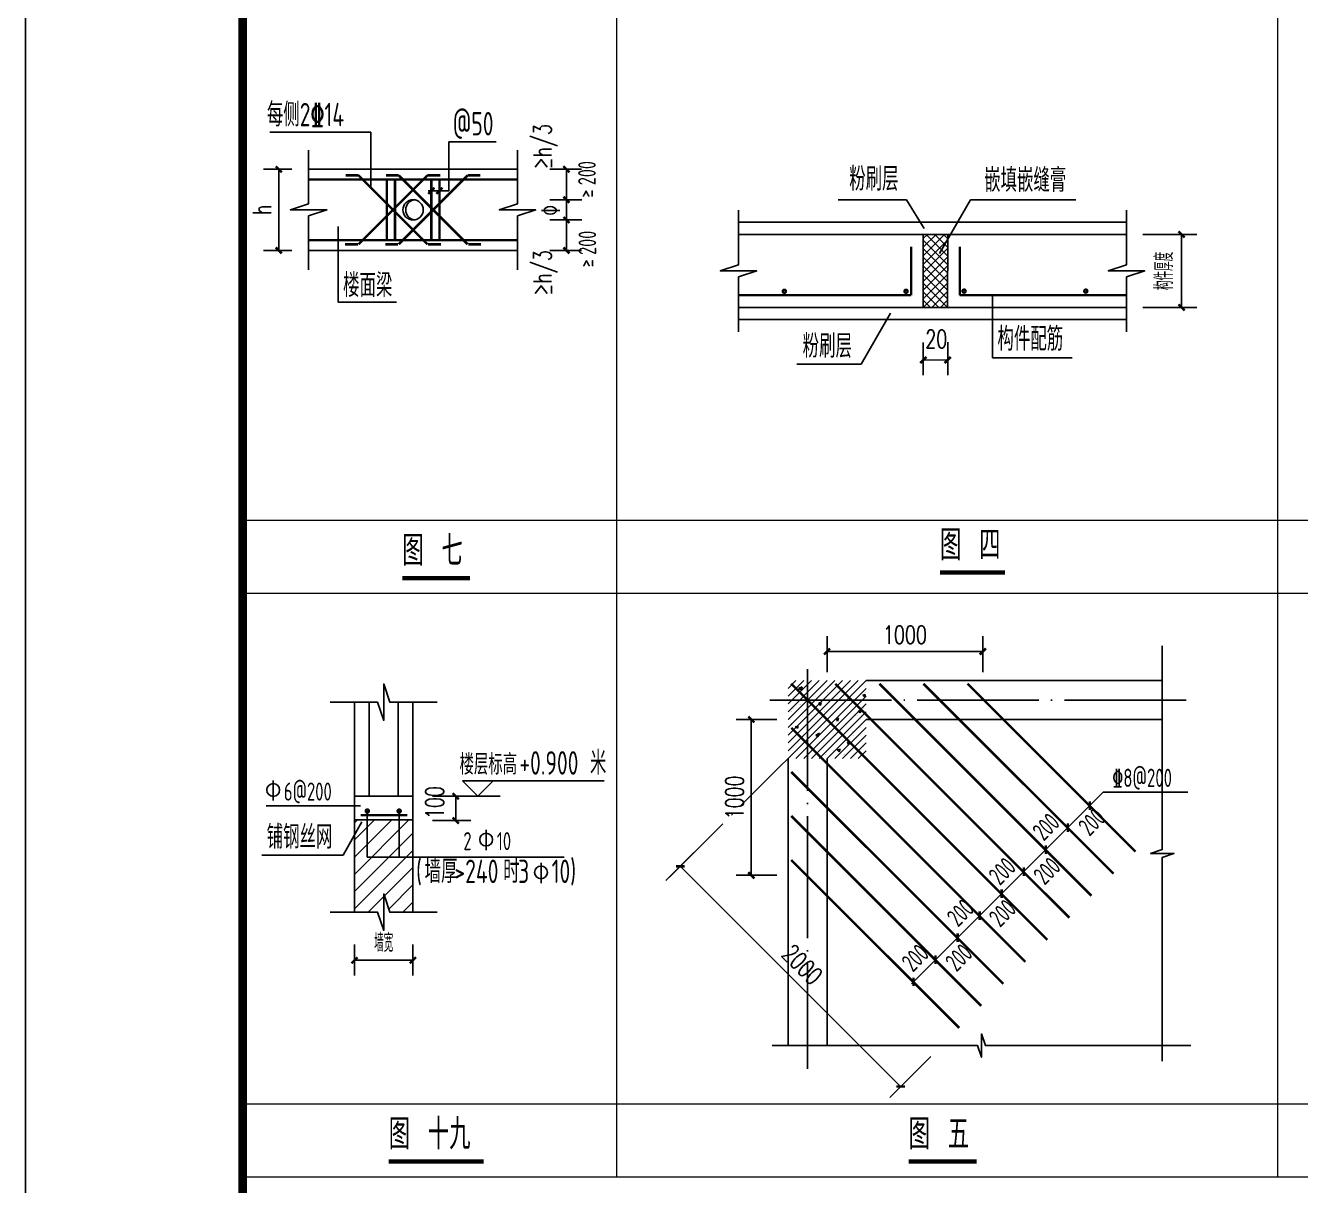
# Model space of a CAD drawing. Extents: x 1051052 to 1482120, y -981644 to -673261.
# Drawn here: x 1279997 to 1300945, y -799005 to -779940 of the extents above; entities that cross this region are included whole.
import ezdxf

# ---------------------------------------------------------------- set-up
doc = ezdxf.new("R2010")
doc.units = 0
doc.header["$LTSCALE"] = 1000
doc.header["$MEASUREMENT"] = 0
doc.linetypes.add('DOTE', pattern=[2.42, 2, -0.2, 0.02, -0.2])
for name, color, linetype in [('DIM_LEAD', 3, 'Continuous'), ('DOTE', 1, 'DOTE'), ('PUB_DIM', 3, 'Continuous'), ('PUB_TEXT', 7, 'Continuous'), ('TK', 142, 'Continuous'), ('中文', 2, 'Continuous'), ('填充', 8, 'Continuous'), ('填充图案', 8, 'Continuous'), ('尺寸线及数字', 253, 'Continuous'), ('层0', 7, 'Continuous'), ('折断线', 7, 'Continuous'), ('钢筋', 1, 'Continuous'), ('钢筋标注', 253, 'Continuous')]:
    doc.layers.add(name, color=color, linetype=linetype)
doc.layers.add('TEXT', color=7, linetype='Continuous', lineweight=25)
doc.layers.add('图框外框__细线', color=9, linetype='Continuous', lineweight=18)
doc.styles.add('_TCH_DIM_T3', font='SIMPLEX', dxfattribs={"width": 0.705882, "bigfont": 'GBCBIG'})
doc.styles.add('TSSD_Num', font='Tssdeng.shx', dxfattribs={"width": 0.7, "bigfont": 'hztxt.shx'})
doc.dimstyles.new('_TCH_ARCH&&100', dxfattribs={"dimtxt": 297.5, "dimasz": 100, "dimexe": 250, "dimexo": 300, "dimgap": 126.25, "dimtad": 1, "dimdec": 0, "dimzin": 0, "dimdsep": 46, "dimtxsty": '_TCH_DIM_T3', "dimblk": 'ARCHTICK', "dimcen": 0.09, "dimclrt": 7, "dimazin": 2, "dimtfac": 1, "dimtdec": 0, "dimtix": 1, "dimtmove": 2, "dimatfit": 3, "dimfxl": 0, "dimtolj": 1, "dimtzin": 0, "dimarcsym": 0})

# ---------------------------------------------------------------- blocks, each defined once
blk = doc.blocks.new('_ArchTick')
at = {"color": 0, "linetype": 'ByBlock', "const_width": 0.4}
blk.add_lwpolyline([(-0.5, -0.5), (0.5, 0.5)], dxfattribs=at)
blk = doc.blocks.new('*D596')
at = {"layer": 'Defpoints', "color": 0, "transparency": 16777216}
for p in [(1298056, -783374), (1298992, -783374), (1298056, -784574)]:
    blk.add_point(p, dxfattribs=at)
at = {"layer": 'PUB_DIM', "color": 0, "lineweight": -2, "transparency": 16777216}
for p, q in [((1298356, -783374), (1299242, -783374)), ((1298992, -784574), (1298992, -783374)), ((1298356, -784574), (1299242, -784574))]:
    blk.add_line(p, q, dxfattribs=at)
at = {"layer": 'PUB_DIM', "color": 0, "lineweight": -2, "transparency": 16777216, "xscale": 100, "yscale": 100, "zscale": 100}
for p, rotation in [((1298992, -783374), 90), ((1298992, -784574), 270)]:
    blk.add_blockref('_ArchTick', p, dxfattribs=dict(at, rotation=rotation))
at = {"layer": 'PUB_DIM', "color": 7, "transparency": 16777216, "insert": (1298703, -783974), "char_height": 297.5, "attachment_point": 5, "rotation": 90, "style": '_TCH_DIM_T3'}
blk.add_mtext('\\A1;构件厚度', dxfattribs=at)
blk = doc.blocks.new('*D597')
at = {"layer": 'Defpoints', "color": 0, "transparency": 16777216}
for p in [(1294747, -784848), (1295147, -784847), (1295148, -785437)]:
    blk.add_point(p, dxfattribs=at)
at = {"layer": 'PUB_DIM', "color": 0, "lineweight": -2, "transparency": 16777216}
for p, q in [((1294748, -785148), (1294748, -785688)), ((1295148, -785147), (1295148, -785687)), ((1294748, -785438), (1295148, -785437))]:
    blk.add_line(p, q, dxfattribs=at)
at = {"layer": 'PUB_DIM', "color": 0, "lineweight": -2, "transparency": 16777216, "xscale": 100, "yscale": 100, "zscale": 100}
for p, rotation in [((1294748, -785438), 180.0682625175121), ((1295148, -785437), 0.06826251751214236)]:
    blk.add_blockref('_ArchTick', p, dxfattribs=dict(at, rotation=rotation))
at = {"layer": 'PUB_DIM', "color": 7, "transparency": 16777216, "insert": (1294961, -785093), "char_height": 297.5, "attachment_point": 5, "rotation": 0.0683, "style": '_TCH_DIM_T3'}
blk.add_mtext('\\A1;20', dxfattribs=at)
blk = doc.blocks.new('*D598')
at = {"layer": 'Defpoints', "color": 0, "transparency": 16777216}
for p in [(1285402, -794745), (1286362, -794745), (1286362, -795303)]:
    blk.add_point(p, dxfattribs=at)
at = {"layer": 'PUB_DIM', "color": 0, "lineweight": -2, "transparency": 16777216}
for p, q in [((1285402, -795045), (1285402, -795553)), ((1286362, -795045), (1286362, -795553)), ((1285402, -795303), (1286362, -795303))]:
    blk.add_line(p, q, dxfattribs=at)
at = {"layer": 'PUB_DIM', "color": 0, "lineweight": -2, "transparency": 16777216, "xscale": 100, "yscale": 100, "zscale": 100, "rotation": 180}
blk.add_blockref('_ArchTick', (1285402, -795303), dxfattribs=at)
at = {"layer": 'PUB_DIM', "color": 0, "lineweight": -2, "transparency": 16777216, "xscale": 100, "yscale": 100, "zscale": 100}
blk.add_blockref('_ArchTick', (1286362, -795303), dxfattribs=at)
at = {"layer": 'PUB_DIM', "color": 7, "transparency": 16777216, "insert": (1285882, -795018), "char_height": 297.5, "attachment_point": 5, "style": '_TCH_DIM_T3'}
blk.add_mtext('\\A1;墙宽', dxfattribs=at)
blk = doc.blocks.new('*D599')
at = {"layer": 'Defpoints', "color": 0, "transparency": 16777216}
for p in [(1286386, -792607), (1287065, -792607), (1286386, -793007)]:
    blk.add_point(p, dxfattribs=at)
at = {"layer": 'PUB_DIM', "color": 0, "lineweight": -2, "transparency": 16777216}
for p, q in [((1286686, -792607), (1287315, -792607)), ((1287065, -793007), (1287065, -792607)), ((1286686, -793007), (1287315, -793007))]:
    blk.add_line(p, q, dxfattribs=at)
at = {"layer": 'PUB_DIM', "color": 0, "lineweight": -2, "transparency": 16777216, "xscale": 100, "yscale": 100, "zscale": 100}
for p, rotation in [((1287065, -792607), 90), ((1287065, -793007), 270)]:
    blk.add_blockref('_ArchTick', p, dxfattribs=dict(at, rotation=rotation))
at = {"layer": 'PUB_DIM', "color": 7, "transparency": 16777216, "insert": (1286720, -792711), "char_height": 297.5, "attachment_point": 5, "rotation": 90, "style": '_TCH_DIM_T3'}
blk.add_mtext('\\A1;100', dxfattribs=at)
blk = doc.blocks.new('*D603')
at = {"layer": 'Defpoints', "color": 0, "transparency": 16777216}
for p in [(1284158, -782304), (1284672, -782304), (1284672, -783637)]:
    blk.add_point(p, dxfattribs=at)
at = {"layer": 'PUB_DIM', "color": 0, "lineweight": -2, "transparency": 16777216}
for p, q in [((1284372, -782304), (1283908, -782304)), ((1284158, -783637), (1284158, -782304)), ((1284372, -783637), (1283908, -783637))]:
    blk.add_line(p, q, dxfattribs=at)
at = {"layer": 'PUB_DIM', "color": 0, "lineweight": -2, "transparency": 16777216, "xscale": 100, "yscale": 100, "zscale": 100}
for p, rotation in [((1284158, -782304), 90), ((1284158, -783637), 270)]:
    blk.add_blockref('_ArchTick', p, dxfattribs=dict(at, rotation=rotation))
at = {"layer": 'PUB_DIM', "color": 7, "transparency": 16777216, "insert": (1283883, -782970), "char_height": 297.5, "attachment_point": 5, "rotation": 90, "style": '_TCH_DIM_T3'}
blk.add_mtext('\\A1;h', dxfattribs=at)
blk = doc.blocks.new('*D604')
at = {"layer": 'Defpoints', "color": 0, "transparency": 16777216}
for p in [(1288309, -783137), (1288884, -783137), (1288309, -783637)]:
    blk.add_point(p, dxfattribs=at)
at = {"layer": 'PUB_DIM', "color": 0, "lineweight": -2, "transparency": 16777216}
for p, q in [((1288609, -783137), (1289134, -783137)), ((1288884, -783637), (1288884, -783137)), ((1288609, -783637), (1289134, -783637))]:
    blk.add_line(p, q, dxfattribs=at)
at = {"layer": 'PUB_DIM', "color": 0, "lineweight": -2, "transparency": 16777216, "xscale": 100, "yscale": 100, "zscale": 100}
for p, rotation in [((1288884, -783137), 90), ((1288884, -783637), 270)]:
    blk.add_blockref('_ArchTick', p, dxfattribs=dict(at, rotation=rotation))
at = {"layer": 'PUB_DIM', "color": 7, "transparency": 16777216, "insert": (1288539, -784007), "char_height": 297.5, "attachment_point": 5, "rotation": 90, "style": '_TCH_DIM_T3'}
blk.add_mtext('\\A1;≥h/3', dxfattribs=at)
blk = doc.blocks.new('*D605')
at = {"layer": 'Defpoints', "color": 0, "transparency": 16777216}
for p in [(1288309, -782304), (1288884, -782304), (1288309, -782804)]:
    blk.add_point(p, dxfattribs=at)
at = {"layer": 'PUB_DIM', "color": 0, "lineweight": -2, "transparency": 16777216}
for p, q in [((1288609, -782304), (1289134, -782304)), ((1288884, -782804), (1288884, -782304)), ((1288609, -782804), (1289134, -782804))]:
    blk.add_line(p, q, dxfattribs=at)
at = {"layer": 'PUB_DIM', "color": 0, "lineweight": -2, "transparency": 16777216, "xscale": 100, "yscale": 100, "zscale": 100}
for p, rotation in [((1288884, -782304), 90), ((1288884, -782804), 270)]:
    blk.add_blockref('_ArchTick', p, dxfattribs=dict(at, rotation=rotation))
at = {"layer": 'PUB_DIM', "color": 7, "transparency": 16777216, "insert": (1288539, -781934), "char_height": 297.5, "attachment_point": 5, "rotation": 90, "style": '_TCH_DIM_T3'}
blk.add_mtext('\\A1;≥h/3', dxfattribs=at)
blk = doc.blocks.new('*D606')
at = {"layer": 'Defpoints', "color": 0, "transparency": 16777216}
for p in [(1291465, -793049), (1295085, -796669), (1294375, -797379)]:
    blk.add_point(p, dxfattribs=at)
at = {"layer": 'PUB_DIM', "color": 0, "lineweight": -2, "transparency": 16777216}
for p, q in [((1291253, -793261), (1290578, -793935)), ((1290755, -793759), (1294375, -797379)), ((1294873, -796882), (1294199, -797556))]:
    blk.add_line(p, q, dxfattribs=at)
at = {"layer": 'PUB_DIM', "color": 0, "lineweight": -2, "transparency": 16777216, "xscale": 100, "yscale": 100, "zscale": 100}
for p, rotation in [((1290755, -793759), 135.0001236397643), ((1294375, -797379), 315.0001236397643)]:
    blk.add_blockref('_ArchTick', p, dxfattribs=dict(at, rotation=rotation))
at = {"layer": 'PUB_DIM', "color": 7, "transparency": 16777216, "insert": (1292760, -795374), "char_height": 297.5, "attachment_point": 5, "rotation": 315.0001, "style": '_TCH_DIM_T3'}
blk.add_mtext('\\A1;2000', dxfattribs=at)
blk = doc.blocks.new('*D607')
at = {"layer": 'Defpoints', "color": 0, "transparency": 16777216}
for p in [(1291922, -791347), (1292640, -791347), (1292640, -793907)]:
    blk.add_point(p, dxfattribs=at)
at = {"layer": 'PUB_DIM', "color": 0, "lineweight": -2, "transparency": 16777216}
for p, q in [((1292340, -791347), (1291672, -791347)), ((1291922, -793907), (1291922, -791347)), ((1292340, -793907), (1291672, -793907))]:
    blk.add_line(p, q, dxfattribs=at)
at = {"layer": 'PUB_DIM', "color": 0, "lineweight": -2, "transparency": 16777216, "xscale": 100, "yscale": 100, "zscale": 100}
for p, rotation in [((1291922, -791347), 90), ((1291922, -793907), 270)]:
    blk.add_blockref('_ArchTick', p, dxfattribs=dict(at, rotation=rotation))
at = {"layer": 'PUB_DIM', "color": 7, "transparency": 16777216, "insert": (1291647, -792627), "char_height": 297.5, "attachment_point": 5, "rotation": 90, "style": '_TCH_DIM_T3'}
blk.add_mtext('\\A1;1000', dxfattribs=at)
blk = doc.blocks.new('*D608')
at = {"layer": 'Defpoints', "color": 0, "transparency": 16777216}
for p in [(1295726, -790229), (1293166, -790867), (1295726, -790867)]:
    blk.add_point(p, dxfattribs=at)
at = {"layer": 'PUB_DIM', "color": 0, "lineweight": -2, "transparency": 16777216}
for p, q in [((1293166, -790567), (1293166, -789979)), ((1295726, -790567), (1295726, -789979)), ((1293166, -790229), (1295726, -790229))]:
    blk.add_line(p, q, dxfattribs=at)
at = {"layer": 'PUB_DIM', "color": 0, "lineweight": -2, "transparency": 16777216, "xscale": 100, "yscale": 100, "zscale": 100, "rotation": 180}
blk.add_blockref('_ArchTick', (1293166, -790229), dxfattribs=at)
at = {"layer": 'PUB_DIM', "color": 0, "lineweight": -2, "transparency": 16777216, "xscale": 100, "yscale": 100, "zscale": 100}
blk.add_blockref('_ArchTick', (1295726, -790229), dxfattribs=at)
at = {"layer": 'PUB_DIM', "color": 7, "transparency": 16777216, "insert": (1294446, -789954), "char_height": 297.5, "attachment_point": 5, "style": '_TCH_DIM_T3'}
blk.add_mtext('\\A1;1000', dxfattribs=at)
blk = doc.blocks.new('A2K')
at = {"layer": 'TK'}
blk.add_lwpolyline([(0, 0), (59400, 0), (59400, 42000), (0, 42000)], close=True, dxfattribs=at)
at = {"layer": 'TK', "const_width": 100}
blk.add_lwpolyline([(2500, 1000), (58400, 1000), (58400, 41000), (2500, 41000)], close=True, dxfattribs=at)

msp = doc.modelspace()

# ---------------------------------------------------------------- linework, layer by layer
at = {"layer": 'DIM_LEAD', "ltscale": 1000}
for p, q in [((1285670.343, -781692.829), (1284012.477, -781692.829)), ((1285670.343, -782606.157), (1285670.343, -781692.829)), ((1286954.452, -782656.61), (1286954.452, -781849.954)), ((1286954.452, -781849.954), (1287731.14, -781849.954)), ((1286614.452, -782656.61), (1286954.452, -782656.61)), ((1285134.702, -783245.641), (1285134.702, -784489.641)), ((1285134.702, -784489.641), (1286093.157, -784489.641))]:
    msp.add_line(p, q, dxfattribs=at)
at = {"layer": 'DOTE', "linetype": 'DOTE'}
for p, q in [((1292846.312, -790517.285), (1292846.312, -797089.128)), ((1292225.202, -791027.441), (1299186.405, -791027.441)), ((1293166.312, -791347.441), (1290519.296, -793994.472))]:
    msp.add_line(p, q, dxfattribs=at)
at = {"layer": 'PUB_DIM', "color": 3}
for p, q in [((1288609.209, -782803.641), (1289134.49, -782803.641)), ((1288884.49, -783136.954), (1288884.49, -782803.641)), ((1288609.209, -783136.954), (1289134.49, -783136.954))]:
    msp.add_line(p, q, dxfattribs=at)
at = {"layer": 'PUB_TEXT'}
for p, q in [((1285522.116, -793025.626), (1285217.507, -793578.063)), ((1285217.507, -793578.063), (1283877.629, -793578.063)), ((1288466.241, -793701.71), (1288466.241, -794034.21))]:
    msp.add_line(p, q, dxfattribs=at)
msp.add_circle((1288466.241, -793859.21), 105, dxfattribs=at)
at = {"layer": 'TEXT', "const_width": 70}
for points in [[(1295021.97, -788931.913), (1296087.388, -788931.913)], [(1286188.58, -789022.96), (1287299.178, -789022.96)], [(1285965.194, -798612.288), (1287522.564, -798612.288)], [(1294507.418, -798612.288), (1295626.382, -798612.288)]]:
    msp.add_lwpolyline(points, dxfattribs=at)
at = {"layer": '中文'}
msp.add_circle((1286364.452, -782970.298), 166.688, dxfattribs=at)
msp.add_arc((1286411.155, -782970.298), 166.659, 98.0518521, 261.9481579, dxfattribs=at)
at = {"layer": '图框外框__细线'}
for p, q in [((1283564.523, -805929.192), (1283564.523, -762304.095)), ((1289710.452, -798861.907), (1289710.452, -762304.095)), ((1300573.273, -798861.907), (1300573.273, -762304.095)), ((1283564.523, -788072.579), (1353353.309, -788072.579)), ((1283564.523, -789272.579), (1353353.309, -789272.579)), ((1283564.523, -797661.907), (1353353.309, -797661.907)), ((1283564.523, -798861.907), (1353353.309, -798861.907))]:
    msp.add_line(p, q, dxfattribs=at)
at = {"layer": '填充图案'}
for p, q in [((1292654.327, -790707.457), (1292526.327, -790835.457)), ((1292782.327, -790707.457), (1292526.327, -790963.457)), ((1292910.327, -790707.457), (1292526.327, -791091.457)), ((1293038.327, -790707.457), (1292526.327, -791219.457)), ((1293166.327, -790707.457), (1292526.327, -791347.457)), ((1293294.327, -790707.457), (1292526.327, -791475.457)), ((1293422.327, -790707.457), (1292526.327, -791603.457)), ((1293550.327, -790707.457), (1292526.327, -791731.457)), ((1293678.327, -790707.457), (1292526.327, -791859.457)), ((1292526.327, -791987.457), (1293806.312, -790707.457)), ((1292654.327, -791987.457), (1293806.312, -790835.457)), ((1292699.413, -790834.582), (1292759.218, -790806.785)), ((1292741.468, -790856.535), (1292699.413, -790834.582)), ((1292759.218, -790806.785), (1292741.468, -790856.535)), ((1292782.327, -791987.457), (1293806.312, -790963.457)), ((1293752.968, -790944.378), (1293791.78, -790937.566)), ((1293785.187, -790976.16), (1293752.968, -790944.378)), ((1293791.78, -790937.566), (1293785.187, -790976.16)), ((1292910.327, -791987.457), (1293806.312, -791091.457)), ((1293031.734, -791074.472), (1293068.226, -791069.972)), ((1293056.14, -791114.066), (1293031.734, -791074.472)), ((1293068.226, -791069.972), (1293056.14, -791114.066)), ((1293684.382, -791202.675), (1293726.921, -791192.144)), ((1293712.062, -791238.988), (1293684.382, -791202.675)), ((1293726.921, -791192.144), (1293712.062, -791238.988)), ((1293038.327, -791987.457), (1293806.312, -791219.457)), ((1293166.327, -791987.457), (1293806.312, -791347.457)), ((1293317.734, -791331.207), (1293355.124, -791325.816)), ((1293337.874, -791375.082), (1293317.734, -791331.207)), ((1293355.124, -791325.816), (1293337.874, -791375.082)), ((1292640.609, -791469.253), (1292684.749, -791457.113)), ((1292683.663, -791490.191), (1292640.609, -791469.253)), ((1292684.749, -791457.113), (1292683.663, -791490.191)), ((1292981.843, -791601.832), (1293042.265, -791573.41)), ((1293015.171, -791632.503), (1292981.843, -791601.832)), ((1293042.265, -791573.41), (1293015.171, -791632.503)), ((1293294.327, -791987.457), (1293806.312, -791475.457)), ((1293422.327, -791987.457), (1293806.312, -791603.457)), ((1293333.827, -791846.816), (1293380.749, -791831.878)), ((1293366.062, -791878.582), (1293333.827, -791846.816)), ((1293380.749, -791831.878), (1293366.062, -791878.582)), ((1293520.593, -791762.191), (1293500.163, -791718.613)), ((1293500.163, -791718.613), (1293530.78, -791720.003)), ((1293530.78, -791720.003), (1293520.593, -791762.191)), ((1293550.327, -791987.457), (1293806.312, -791731.457)), ((1293678.327, -791987.457), (1293806.312, -791859.457))]:
    msp.add_line(p, q, dxfattribs=at)
for points in [[(1292569.249, -790770.441), (1292570.851, -790775.222), (1292563.187, -790772.472), (1292564.788, -790777.253)], [(1292914.53, -790770.349), (1292916.249, -790775.005), (1292908.53, -790772.564), (1292910.249, -790777.22)], [(1292962.276, -790768.984), (1292965.776, -790771.874), (1292958.191, -790773.929), (1292961.691, -790776.82)], [(1293004.777, -790768.519), (1293009.231, -790770.457), (1293002.221, -790774.394), (1293006.674, -790776.332)], [(1293474.315, -790768.55), (1293478.69, -790770.566), (1293471.637, -790774.363), (1293476.012, -790776.378)], [(1293701.632, -790769.608), (1293704.28, -790773.358), (1293696.398, -790773.305), (1293699.046, -790777.055)], [(1292577.327, -790898.6), (1292578.718, -790903.6), (1292571.171, -790900.313), (1292572.562, -790905.313)], [(1292611.245, -790962.975), (1292612.089, -790968.522), (1292604.909, -790963.938), (1292605.753, -790969.485)], [(1292704.593, -790897.705), (1292707.116, -790901.564), (1292699.234, -790901.208), (1292701.757, -790905.068)], [(1292710.981, -790833.663), (1292713.559, -790837.475), (1292705.674, -790837.25), (1292708.252, -790841.063)], [(1292747.718, -790961.377), (1292750.663, -790964.831), (1292742.843, -790965.536), (1292745.788, -790968.989)], [(1292784.12, -790962.392), (1292785.784, -790967.111), (1292778.081, -790964.521), (1292779.745, -790969.24)], [(1292904.409, -790961.436), (1292907.276, -790964.967), (1292899.433, -790965.477), (1292902.3, -790969.008)], [(1292920.316, -790833.46), (1292923.144, -790837.007), (1292915.308, -790837.453), (1292918.136, -790840.999)], [(1292976.753, -790961.31), (1292979.784, -790964.669), (1292971.995, -790965.603), (1292975.026, -790968.962)], [(1292986.901, -790899.416), (1292986.98, -790905.729), (1292980.503, -790899.497), (1292980.581, -790905.809)], [(1293172.702, -790898.156), (1293174.671, -790902.578), (1293166.859, -790900.757), (1293168.827, -790905.179)], [(1293288.683, -790834.915), (1293289.62, -790840.368), (1293282.378, -790835.999), (1293283.316, -790841.452)], [(1293336.999, -790835.164), (1293337.538, -790841.023), (1293330.624, -790835.749), (1293331.163, -790841.609)], [(1293337.636, -790962.217), (1293339.526, -790966.717), (1293331.737, -790964.696), (1293333.628, -790969.196)], [(1293395.364, -790832.784), (1293399.208, -790835.331), (1293391.821, -790838.129), (1293395.665, -790840.676)], [(1293403.214, -790898.622), (1293404.573, -790903.653), (1293397.034, -790900.291), (1293398.394, -790905.323)], [(1293611.682, -790833.428), (1293614.557, -790836.944), (1293606.723, -790837.485), (1293609.598, -790841)], [(1293794.573, -790898.317), (1293796.339, -790902.957), (1293788.581, -790900.596), (1293790.347, -790905.237)], [(1292578.773, -791217.128), (1292582.054, -791220.222), (1292574.382, -791221.785), (1292577.663, -791224.878)], [(1292617.933, -791154.392), (1292619.597, -791159.111), (1292611.894, -791156.521), (1292613.558, -791161.24)], [(1292642.952, -791027.186), (1292643.452, -791033.077), (1292636.577, -791027.727), (1292637.077, -791033.618)], [(1292667.874, -791152.906), (1292671.515, -791155.671), (1292663.999, -791158.007), (1292667.64, -791160.773)], [(1292716.053, -791089.334), (1292719.053, -791092.725), (1292711.258, -791093.579), (1292714.258, -791096.969)], [(1292733.566, -791090.014), (1292735.706, -791094.264), (1292727.839, -791092.899), (1292729.98, -791097.149)], [(1292765.265, -791026.935), (1292766.171, -791032.419), (1292758.952, -791027.978), (1292759.859, -791033.462)], [(1292846.374, -791218.53), (1292847.859, -791223.436), (1292840.249, -791220.383), (1292841.734, -791225.29)], [(1293016.597, -791025.572), (1293019.292, -791029.275), (1293011.417, -791029.341), (1293014.112, -791033.044)], [(1293028.148, -791154.511), (1293029.655, -791159.386), (1293022.038, -791156.402), (1293023.546, -791161.277)], [(1293034.828, -791217.313), (1293037.859, -791220.672), (1293030.076, -791221.6), (1293033.108, -791224.959)], [(1293129.519, -791218.965), (1293130.378, -791224.497), (1293123.198, -791219.948), (1293124.058, -791225.479)], [(1293164.202, -791088.908), (1293167.827, -791091.673), (1293160.312, -791094.005), (1293163.937, -791096.771)], [(1293215.108, -791153.286), (1293218.17, -791156.614), (1293210.391, -791157.627), (1293213.453, -791160.956)], [(1293252.714, -791026.666), (1293254.011, -791031.759), (1293246.503, -791028.248), (1293247.8, -791033.341)], [(1293263.425, -791153.441), (1293266.284, -791156.972), (1293258.448, -791157.472), (1293261.308, -791161.003)], [(1293298.917, -791219.389), (1293299.05, -791225.655), (1293292.519, -791219.524), (1293292.651, -791225.79)], [(1293436.503, -791088.666), (1293440.597, -791090.962), (1293433.37, -791094.248), (1293437.464, -791096.544)], [(1293559.023, -791219.122), (1293559.632, -791224.903), (1293552.663, -791219.791), (1293553.273, -791225.573)], [(1293558.894, -791089.275), (1293561.972, -791092.587), (1293554.198, -791093.638), (1293557.276, -791096.951)], [(1293567.625, -791025.243), (1293570.75, -791028.508), (1293562.998, -791029.67), (1293566.123, -791032.936)], [(1293718.323, -791089.968), (1293720.526, -791094.171), (1293712.644, -791092.945), (1293714.847, -791097.148)], [(1293765.777, -791153.1), (1293769.106, -791156.163), (1293761.44, -791157.813), (1293764.768, -791160.875)], [(1293769.061, -791024.542), (1293773.451, -791026.542), (1293766.406, -791030.371), (1293770.797, -791032.371)], [(1292560.433, -791347.04), (1292561.175, -791352.696), (1292554.081, -791347.874), (1292554.823, -791353.53)], [(1292568.136, -791408.777), (1292572.003, -791411.308), (1292564.628, -791414.136), (1292568.495, -791416.667)], [(1292576.609, -791410.624), (1292577.968, -791415.67), (1292570.421, -791412.29), (1292571.78, -791417.336)], [(1292654.089, -791345.65), (1292656.683, -791349.447), (1292648.8, -791349.263), (1292651.394, -791353.06)], [(1292837.066, -791282.18), (1292839.003, -791286.633), (1292831.198, -791284.733), (1292833.136, -791289.186)], [(1292909.764, -791281.227), (1292912.904, -791284.461), (1292905.172, -791285.686), (1292908.313, -791288.92)], [(1292976.476, -791410.773), (1292977.624, -791416.023), (1292970.226, -791412.14), (1292971.374, -791417.39)], [(1292980.658, -791345.004), (1292984.127, -791347.926), (1292976.527, -791349.909), (1292979.996, -791352.831)], [(1292987.64, -791411.177), (1292988.155, -791417.052), (1292981.265, -791411.736), (1292981.78, -791417.611)], [(1293157.679, -791346.268), (1293159.507, -791350.846), (1293151.726, -791348.645), (1293153.554, -791353.223)], [(1293263.218, -791282.349), (1293264.937, -791287.005), (1293257.218, -791284.564), (1293258.937, -791289.22)], [(1293302.39, -791411.204), (1293302.859, -791417.11), (1293296.015, -791411.709), (1293296.484, -791417.616)], [(1293471.547, -791409.295), (1293474.609, -791412.639), (1293466.826, -791413.618), (1293469.889, -791416.961)], [(1293577.538, -791347.257), (1293577.913, -791353.273), (1293571.148, -791347.656), (1293571.523, -791353.671)], [(1293640.245, -791283.005), (1293641.042, -791288.599), (1293633.909, -791283.908), (1293634.706, -791289.501)], [(1293667.242, -791280.548), (1293671.609, -791282.58), (1293664.537, -791286.365), (1293668.904, -791288.396)], [(1293710.98, -791345.804), (1293713.386, -791349.804), (1293705.487, -791349.109), (1293707.894, -791353.109)], [(1293725.719, -791281.213), (1293728.883, -791284.432), (1293721.154, -791285.7), (1293724.318, -791288.918)], [(1292585.48, -791536.58), (1292589.776, -791538.673), (1292582.675, -791542.333), (1292586.972, -791544.427)], [(1292616.862, -791538.453), (1292618.448, -791543.249), (1292610.792, -791540.46), (1292612.378, -791545.257)], [(1292734.526, -791601.702), (1292737.058, -791605.561), (1292729.175, -791605.211), (1292731.706, -791609.071)], [(1292877.789, -791537.362), (1292880.758, -791540.784), (1292872.959, -791541.551), (1292875.928, -791544.973)], [(1292910.23, -791473.714), (1292912.745, -791477.589), (1292904.862, -791477.199), (1292907.378, -791481.074)], [(1292942.362, -791602.013), (1292944.511, -791606.263), (1292936.651, -791604.9), (1292938.8, -791609.15)], [(1293056.551, -791474.069), (1293058.629, -791478.381), (1293050.791, -791476.844), (1293052.869, -791481.157)], [(1293163.296, -791602.156), (1293165.265, -791606.578), (1293157.452, -791604.757), (1293159.421, -791609.179)], [(1293308.694, -791473.964), (1293310.898, -791478.152), (1293303.023, -791476.949), (1293305.226, -791481.136)], [(1293310.64, -791601.763), (1293313.093, -791605.701), (1293305.202, -791605.15), (1293307.655, -791609.087)], [(1293451.151, -791536.978), (1293454.667, -791539.853), (1293447.097, -791541.935), (1293450.612, -791544.81)], [(1293590.429, -791536.876), (1293594.116, -791539.58), (1293586.648, -791542.037), (1293590.335, -791544.74)], [(1293609.015, -791603.409), (1293609.109, -791609.721), (1293602.609, -791603.504), (1293602.702, -791609.817)], [(1293694.304, -791474.914), (1293695.241, -791480.351), (1293688.007, -791475.999), (1293688.944, -791481.437)], [(1293694.496, -791473.87), (1293696.817, -791477.932), (1293688.94, -791477.043), (1293691.26, -791481.106)], [(1293698.839, -791537.978), (1293701.026, -791542.181), (1293693.159, -791540.935), (1293695.347, -791545.138)], [(1293710.111, -791600.707), (1293714.111, -791603.097), (1293706.824, -791606.207), (1293710.824, -791608.597)], [(1293725.714, -791475.327), (1293725.964, -791481.467), (1293719.316, -791475.586), (1293719.566, -791481.727)], [(1292663.856, -791792.632), (1292668.02, -791794.851), (1292660.846, -791798.281), (1292665.01, -791800.499)], [(1292704.335, -791730.46), (1292705.913, -791735.273), (1292698.257, -791732.453), (1292699.835, -791737.265)], [(1292753.862, -791730.718), (1292755.089, -791735.89), (1292747.636, -791732.195), (1292748.862, -791737.367)], [(1292871.003, -791730.599), (1292872.394, -791735.599), (1292864.839, -791732.314), (1292866.23, -791737.314)], [(1292964.671, -791794.754), (1292965.843, -791799.973), (1292958.421, -791796.159), (1292959.593, -791801.377)], [(1293091.14, -791794.118), (1293093.155, -791798.493), (1293085.327, -791796.795), (1293087.343, -791801.17)], [(1293103.034, -791729.81), (1293105.433, -791733.81), (1293097.542, -791733.103), (1293099.941, -791737.103)], [(1293118.425, -791665.748), (1293120.901, -791669.669), (1293113.011, -791669.166), (1293115.487, -791673.087)], [(1293121.299, -791793.149), (1293124.549, -791796.29), (1293116.84, -791797.764), (1293120.09, -791800.905)], [(1293300.401, -791728.611), (1293304.62, -791730.783), (1293297.472, -791734.302), (1293301.691, -791736.474)], [(1293347.149, -791792.856), (1293350.867, -791795.528), (1293343.412, -791798.057), (1293347.131, -791800.729)], [(1293420.847, -791665.81), (1293423.245, -791669.81), (1293415.355, -791669.103), (1293417.753, -791673.103)], [(1293498.304, -791667.296), (1293498.609, -791673.39), (1293491.913, -791667.617), (1293492.218, -791673.71)], [(1293541.125, -791665.26), (1293544.234, -791668.557), (1293536.467, -791669.653), (1293539.576, -791672.95)], [(1293612.378, -791666.97), (1293613.23, -791672.501), (1293606.058, -791667.943), (1293606.909, -791673.474)], [(1293659.202, -791667.122), (1293659.812, -791672.918), (1293652.827, -791667.791), (1293653.437, -791673.588)], [(1293666.812, -791730.588), (1293668.218, -791735.573), (1293660.655, -791732.325), (1293662.062, -791737.309)], [(1293770.57, -791793.856), (1293772.914, -791797.918), (1293765.022, -791797.057), (1293767.365, -791801.12)], [(1292687.476, -791859.292), (1292687.788, -791865.371), (1292681.085, -791859.621), (1292681.398, -791865.699)], [(1293035.128, -791857.537), (1293037.862, -791861.193), (1293029.995, -791861.376), (1293032.73, -791865.033)], [(1293101.43, -791920.813), (1293105.227, -791923.407), (1293097.818, -791926.1), (1293101.615, -791928.694)], [(1293116.726, -791859.079), (1293117.405, -791864.797), (1293110.366, -791859.834), (1293111.046, -791865.553)], [(1293135.039, -791920.922), (1293138.633, -791923.704), (1293131.115, -791925.991), (1293134.709, -791928.772)], [(1293177.307, -791920.768), (1293181.182, -791923.284), (1293173.817, -791926.145), (1293177.692, -791928.661)], [(1293252.367, -791857.639), (1293254.977, -791861.42), (1293247.1, -791861.274), (1293249.709, -791865.055)], [(1293274.26, -791856.738), (1293278.205, -791859.191), (1293270.879, -791862.175), (1293274.824, -791864.628)], [(1293414.038, -791923.334), (1293414.273, -791929.491), (1293407.648, -791923.579), (1293407.882, -791929.735)], [(1293446.46, -791922.314), (1293448.226, -791926.939), (1293440.476, -791924.599), (1293442.241, -791929.224)], [(1293455.792, -791922.893), (1293456.761, -791928.315), (1293449.487, -791924.02), (1293450.456, -791929.442)], [(1293545.215, -791856.706), (1293549.231, -791859.096), (1293541.94, -791862.207), (1293545.955, -791864.598)]]:
    msp.add_solid(points, dxfattribs=at)
at = {"layer": '尺寸线及数字'}
for p, q in [((1286614.452, -782706.61), (1286714.452, -782606.61)), ((1286747.765, -782706.61), (1286847.765, -782606.61)), ((1297085.355, -793158.25), (1297511.398, -792732.207)), ((1297524.651, -792809.461), (1297407.077, -792691.887)), ((1297479.398, -792828.198), (1297479.396, -792700.215)), ((1296723.327, -793520.285), (1297149.357, -793094.254)), ((1297162.612, -793171.508), (1297045.034, -793053.93)), ((1297117.355, -793190.241), (1297117.355, -793062.259)), ((1296361.288, -793882.324), (1296787.327, -793456.285)), ((1296800.587, -793533.545), (1296683.009, -793415.968)), ((1296755.327, -793552.275), (1296755.327, -793424.297)), ((1295999.245, -794244.349), (1296425.282, -793818.316)), ((1296438.534, -793895.571), (1296320.968, -793778.004)), ((1296393.288, -793914.315), (1296393.288, -793786.333)), ((1296076.499, -794257.604), (1295958.927, -794140.03)), ((1296031.245, -794276.339), (1296031.245, -794148.36)), ((1295637.214, -794606.399), (1296063.253, -794180.359)), ((1295275.167, -794968.438), (1295701.208, -794542.394)), ((1295714.464, -794619.649), (1295596.894, -794502.079)), ((1295669.214, -794638.39), (1295669.214, -794510.408)), ((1294913.14, -795330.473), (1295339.169, -794904.442)), ((1295352.425, -794981.696), (1295234.847, -794864.118)), ((1295307.167, -795000.428), (1295307.167, -794872.447)), ((1294551.085, -795692.512), (1294977.132, -795266.464)), ((1294990.398, -795343.731), (1294872.821, -795226.155)), ((1294945.14, -795362.463), (1294945.14, -795234.484)), ((1294628.347, -795705.773), (1294510.765, -795588.192)), ((1294583.085, -795724.503), (1294583.085, -795596.521))]:
    msp.add_line(p, q, dxfattribs=at)
at = {"layer": '尺寸线及数字', "color": 7}
for p, q in [((1287428.984, -792606.673), (1287178.984, -792356.673)), ((1287178.984, -792356.673), (1289501.637, -792356.673)), ((1287428.984, -792606.673), (1287678.984, -792356.673)), ((1286792.904, -792606.673), (1287792.904, -792606.673))]:
    msp.add_line(p, q, dxfattribs=at)
at = {"layer": '层0'}
for p, q in [((1294474.063, -782807.391), (1293350.27, -782807.391)), ((1294761.492, -783274.172), (1294474.063, -782807.391)), ((1295014.203, -783688.422), (1295524.203, -782805.079)), ((1295524.203, -782805.079), (1297255.098, -782805.079)), ((1291711.688, -783173.555), (1298087.242, -783173.555)), ((1291711.688, -783373.555), (1294746.906, -783373.555)), ((1294746.906, -784573.407), (1294747.813, -783373.407)), ((1294746.906, -783442.032), (1294815.485, -783373.454)), ((1294746.906, -783583.454), (1294956.797, -783373.563)), ((1294746.906, -783724.876), (1295098.117, -783373.665)), ((1294746.906, -783866.297), (1295146.906, -783466.297)), ((1294746.906, -783466.594), (1295146.906, -783866.594)), ((1294747.813, -783373.407), (1295147.813, -783373.704)), ((1294795.172, -783373.438), (1295146.906, -783725.18)), ((1294936.695, -783373.547), (1295146.906, -783583.758)), ((1295078.227, -783373.649), (1295146.906, -783442.337)), ((1295146.906, -783373.555), (1298087.242, -783373.555)), ((1295146.906, -784573.704), (1295147.813, -783373.704)), ((1294746.906, -784007.712), (1295146.906, -783607.712)), ((1294746.906, -783608.016), (1295146.906, -784008.016)), ((1294746.906, -784149.141), (1295146.906, -783749.141)), ((1294746.906, -783749.438), (1295146.906, -784149.446)), ((1294746.906, -784290.563), (1295146.906, -783890.563)), ((1294746.906, -783890.86), (1295146.906, -784290.86)), ((1294746.906, -784431.985), (1295146.906, -784031.985)), ((1294746.906, -784032.282), (1295146.906, -784432.29)), ((1294746.906, -784573.407), (1295146.906, -784173.407)), ((1295146.906, -784573.704), (1294746.906, -784173.704)), ((1295005.375, -784573.602), (1294746.906, -784315.126)), ((1294863.852, -784573.493), (1294746.906, -784456.54)), ((1294888.219, -784573.508), (1295146.906, -784314.821)), ((1295029.531, -784573.618), (1295146.906, -784456.243)), ((1295882.445, -784373.555), (1295882.445, -785399.797)), ((1291711.688, -784573.555), (1294746.906, -784573.555)), ((1294207.836, -784668.672), (1293724.25, -785508.915)), ((1294746.906, -784573.407), (1295146.906, -784573.704)), ((1295146.906, -784573.555), (1298087.242, -784573.555)), ((1291711.688, -784773.555), (1298087.242, -784773.555)), ((1293724.25, -785508.915), (1292667.929, -785508.915)), ((1295882.445, -785399.797), (1297191.718, -785399.797)), ((1293806.312, -790707.441), (1298674.452, -790707.441)), ((1285402.015, -791061.837), (1285402.015, -794513.837)), ((1285642.015, -791061.837), (1285642.015, -792606.673)), ((1286122.038, -791061.837), (1286122.038, -792606.673)), ((1286362.038, -791061.837), (1286362.038, -794513.837)), ((1293806.312, -791347.441), (1298674.452, -791347.441)), ((1292526.319, -796704.66), (1292526.319, -791987.441)), ((1293166.312, -791987.441), (1293166.312, -796704.66)), ((1285402.015, -792606.673), (1286362.038, -792606.673)), ((1285501.476, -792767.579), (1283951.101, -792767.579)), ((1285611.913, -792850.813), (1285611.913, -793606.813)), ((1286135.859, -792850.813), (1286135.859, -793606.813)), ((1285402.015, -793891.516), (1286297.292, -792996.239)), ((1285402.015, -793608.673), (1286014.448, -792996.239)), ((1285402.015, -793325.837), (1285731.612, -792996.239)), ((1285402.015, -793042.993), (1285448.769, -792996.239)), ((1285402.015, -792996.239), (1286362.038, -792996.239)), ((1285402.015, -794174.36), (1286362.038, -793214.345)), ((1285402.015, -794457.204), (1286362.038, -793497.181)), ((1285611.913, -793606.813), (1288844.47, -793606.813)), ((1285628.226, -794513.837), (1286362.038, -793780.024)), ((1285964.29, -794460.616), (1286362.038, -794062.868)), ((1286193.913, -794513.837), (1286362.038, -794345.712))]:
    msp.add_line(p, q, dxfattribs=at)
at = {"layer": '层0', "const_width": 0.45}
msp.add_lwpolyline([(1292526.312, -791987.441), (1293806.312, -791987.441), (1293806.312, -790707.441), (1292526.312, -790707.441), (1292526.312, -791987.441)], dxfattribs=at)
at = {"layer": '折断线'}
for p, q in [((1284647.765, -782303.641), (1288081.14, -782303.641)), ((1284647.765, -783636.954), (1288081.14, -783636.954))]:
    msp.add_line(p, q, dxfattribs=at)
for points in [[(1284647.765, -781986.954), (1284647.765, -782870.298), (1284347.765, -782970.298), (1284947.765, -782970.298), (1284647.765, -783070.298), (1284647.765, -783953.641)], [(1288081.14, -781986.954), (1288081.14, -782870.298), (1287781.14, -782970.298), (1288381.14, -782970.298), (1288081.14, -783070.298), (1288081.14, -783953.641)], [(1291711.688, -784973.555), (1291711.688, -784073.555), (1292011.688, -783973.555), (1291411.688, -783973.555), (1291711.688, -783873.555), (1291711.688, -782973.555)], [(1298087.242, -784973.555), (1298087.242, -784073.555), (1298387.242, -783973.555), (1297787.242, -783973.555), (1298087.242, -783873.555), (1298087.242, -782973.555)], [(1298674.452, -796960.66), (1298674.452, -793612.394), (1298866.452, -793548.394), (1298482.452, -793548.394), (1298674.452, -793484.394), (1298674.452, -790136.105)], [(1285002.015, -791061.837), (1285782.03, -791061.837), (1285882.03, -791361.837), (1285882.03, -790761.837), (1285982.03, -791061.837), (1286762.038, -791061.837)], [(1285002.015, -794513.837), (1285782.03, -794513.837), (1285882.03, -794813.837), (1285882.03, -794213.837), (1285982.03, -794513.837), (1286762.038, -794513.837)], [(1292263.155, -796704.66), (1295638.757, -796704.66), (1295702.757, -796896.66), (1295702.757, -796512.66), (1295766.757, -796704.66), (1299142.374, -796704.66)]]:
    msp.add_lwpolyline(points, dxfattribs=at)
at = {"layer": '钢筋', "const_width": 40}
for points in [[(1285467.843, -782403.641), (1285257.796, -782403.641)], [(1286601.109, -782403.641), (1285467.843, -783536.954)], [(1285467.843, -782403.641), (1286601.109, -783536.954)], [(1286127.78, -782403.641), (1285917.796, -782403.641)], [(1287261.124, -782403.641), (1286127.78, -783536.954)], [(1286127.78, -782403.641), (1287261.124, -783536.954)], [(1286601.109, -782403.641), (1286811.155, -782403.641)], [(1287261.124, -782403.641), (1287471.077, -782403.641)], [(1284647.765, -782470.298), (1288081.14, -782470.298)], [(1285934.343, -783470.298), (1285934.343, -782470.298)], [(1286067.655, -783470.298), (1286067.655, -782470.298)], [(1286664.452, -783470.298), (1286664.452, -782470.298)], [(1286797.765, -783470.298), (1286797.765, -782470.298)], [(1284647.765, -783470.298), (1288081.14, -783470.298)], [(1285247.093, -783536.954), (1285457.124, -783536.954)], [(1285907.062, -783536.954), (1286117.077, -783536.954)], [(1286821.859, -783536.954), (1286611.827, -783536.954)], [(1287481.796, -783536.954), (1287271.843, -783536.954)], [(1294546.906, -784373.555), (1294546.906, -783573.555)], [(1295346.906, -784373.555), (1295346.906, -783573.555)], [(1291711.688, -784373.555), (1294546.906, -784373.555)], [(1295346.906, -784373.555), (1298087.242, -784373.555)], [(1292577.515, -790758.644), (1296786.702, -794967.816)], [(1293301.593, -790758.644), (1297148.749, -794605.785)], [(1294025.671, -790758.644), (1297510.78, -794243.738)], [(1294749.749, -790758.644), (1297872.819, -793881.707)], [(1295473.827, -790758.644), (1298234.859, -793519.66)], [(1292577.515, -791482.722), (1296424.671, -795329.863)], [(1292577.515, -792206.8), (1296062.632, -795691.894)], [(1285501.296, -792917.345), (1286272.249, -792917.345)], [(1292577.515, -792930.878), (1295700.601, -796053.941)], [(1292577.515, -793654.957), (1295338.562, -796415.972)]]:
    msp.add_lwpolyline(points, dxfattribs=at)
for points in [[(1292489.039, -784307.899, 1), (1292439.039, -784307.899, 1), (1292489.039, -784307.899, 1)], [(1294489.039, -784307.899, 1), (1294439.039, -784307.899, 1), (1294489.039, -784307.899, 1)], [(1295441.938, -784305.735, 1), (1295391.938, -784305.735, 1), (1295441.938, -784305.735, 1)], [(1297441.938, -784305.735, 1), (1297391.938, -784305.735, 1), (1297441.938, -784305.735, 1)], [(1285636.913, -792850.813, 1), (1285586.913, -792850.813, 1), (1285636.913, -792850.813, 1)], [(1286160.859, -792850.813, 1), (1286110.859, -792850.813, 1), (1286160.859, -792850.813, 1)]]:
    msp.add_lwpolyline(points, format="xyb", dxfattribs=at)
at = {"layer": '钢筋标注'}
for p, q in [((1284066.226, -792347.268), (1284066.226, -792679.768)), ((1297498.78, -792744.832), (1297701.515, -792542.082)), ((1297701.515, -792542.082), (1299095.674, -792542.082)), ((1287565.066, -793161.884), (1287565.066, -793494.384))]:
    msp.add_line(p, q, dxfattribs=at)
for centre in [(1284066.226, -792504.768), (1287565.066, -793319.384)]:
    msp.add_circle(centre, 105, dxfattribs=at)

# ---------------------------------------------------------------- block references
at = {"layer": 'PUB_DIM', "color": 3}
for p, xscale, yscale, zscale, rotation in [((1286664.452, -782656.61), -100, 100, 100, 270), ((1286797.765, -782656.61), -100, 100, 100, 270), ((1288884.49, -782803.641), 100, 100, 100, 90), ((1288884.49, -783136.954), 100, 100, 100, 270), ((1297483.816, -792761.25), 100.0000000000027, 100.0000000000027, 100.0000000000027, 225.0003242435452), ((1297121.777, -793123.297), 100.0000000000027, 100.0000000000027, 100.0000000000027, 225.0003242435452), ((1296759.747, -793485.329), 100.0000000000027, 100.0000000000027, 100.0000000000027, 225.0003242435452), ((1296397.708, -793847.354), 100.0000000000027, 100.0000000000027, 100.0000000000027, 225.0003242435452), ((1296035.677, -794209.406), 100.0000000000027, 100.0000000000027, 100.0000000000027, 225.0003242435452), ((1295673.633, -794571.432), 100.0000000000027, 100.0000000000027, 100.0000000000027, 225.0003242435452), ((1295311.586, -794933.488), 100.0000000000027, 100.0000000000027, 100.0000000000027, 225.0003242435452), ((1294949.559, -795295.53), 100.0000000000027, 100.0000000000027, 100.0000000000027, 225.0003242435452), ((1294587.504, -795657.556), 100.0000000000027, 100.0000000000027, 100.0000000000027, 225.0003242435452)]:
    msp.add_blockref('_ArchTick', p, dxfattribs=dict(at, xscale=xscale, yscale=yscale, zscale=zscale, rotation=rotation))
at = {"layer": '填充', "xscale": 1.427198797693996, "yscale": 1.427198797693996, "zscale": 1.427198797693996}
msp.add_blockref('A2K', (1279996.526, -820818.235), dxfattribs=at)

# ---------------------------------------------------------------- texts
at = {"layer": 'PUB_DIM', "color": 7, "style": 'TSSD_Num', "width": 0.7}
msp.add_text('%%130', height=300, rotation=90, dxfattribs=at).set_placement((1288775.565, -783069.279))
at = {"layer": 'PUB_TEXT', "color": 7, "style": 'TSSD_Num', "width": 0.7}
for s, height, p in [('每侧2%%13214', 385.8156, (1283961.743, -781597.361)), ('楼层标高', 337.5887, (1287127.938, -792252.525))]:
    msp.add_text(s, height=height, dxfattribs=at).set_placement(p)
at = {"layer": 'PUB_TEXT', "style": 'TSSD_Num', "width": 0.7}
for s, height, p in [('@50', 385.8156, (1287016.296, -781747.69)), ('粉刷层', 385.8156, (1293530.551, -782655.349)), ('嵌填嵌缝膏', 385.8156, (1295746.945, -782675.279)), ('楼面梁', 385.8156, (1285214.128, -784402.222)), ('构件配筋', 385.8156, (1295965.36, -785284.755)), ('粉刷层', 385.8156, (1292765.28, -785401.075)), ('七', 500, (1286831.13, -788820.498)), ('图', 500, (1295021.97, -788729.451)), ('四', 500, (1295664.52, -788729.451)), ('图', 500, (1286188.58, -788820.498)), ('米', 385.816, (1289270.917, -792252.525)), ('+0.900', 385.8156, (1288110.917, -792252.525)), ('%%1328@200', 300, (1297853.445, -792454.778)), ('6@200', 297.5, (1284241.226, -792679.768)), ('铺钢丝网', 385.8156, (1283959.319, -793469.024)), ('2', 297.5, (1287190.066, -793494.384)), ('10', 297.5, (1287740.066, -793494.384)), ('(', 385.816, (1286414.007, -794034.21)), ('墙厚', 385.8156, (1286554.007, -794034.21)), ('>240', 385.8156, (1287045.496, -794034.21)), ('时', 385.816, (1287845.496, -794034.21)), ('3', 385.816, (1288091.241, -794034.21)), ('10)', 385.8156, (1288641.241, -794034.21)), ('图', 500, (1285965.194, -798409.826)), ('十九', 500, (1286607.743, -798409.826)), ('图', 500, (1294507.418, -798409.826)), ('五', 500, (1295149.968, -798409.826))]:
    msp.add_text(s, height=height, dxfattribs=at).set_placement(p)
for s, height, rotation, p in [('200', 290, 90, (1289366.241, -782565.448)), ('≥', 290, 90, (1289366.241, -782768.448)), ('200', 290, 90, (1289372.904, -783710.981)), ('≥', 290, 90, (1289372.904, -783913.981)), ('200', 297.5, 45, (1296724.951, -793358.355)), ('200', 297.5, 45, (1297477.576, -793278.95)), ('200', 297.5, 45, (1296004.857, -794087.656)), ('200', 297.5, 45, (1296740.436, -794083.492)), ('200', 297.5, 45, (1295318.222, -794770.508)), ('200', 297.5, 45, (1296009.003, -794775.798)), ('200', 297.5, 45, (1294575.77, -795511.584)), ('200', 297.5, 45, (1295292.514, -795506.5))]:
    msp.add_text(s, height=height, rotation=rotation, dxfattribs=at).set_placement(p)

# ---------------------------------------------------------------- dimensions: what is measured, and where the dimension line sits
at = {"layer": 'PUB_DIM', "color": 3}
for base, p1, p2, angle, text, picture, middle in [((1288884.49, -782303.641), (1288309.209, -782803.641), (1288309.209, -782303.641), 90, '≥h/3', '*D605', (1288539.49, -781933.641)), ((1288884.49, -783136.954), (1288309.209, -783636.954), (1288309.209, -783136.954), 90, '≥h/3', '*D604', (1288539.49, -784006.954)), ((1295148.115, -785437.053), (1294747.412, -784847.649), (1295147.412, -784847.173), 0.0682625, '20', '*D597', (1294961.405, -785092.97)), ((1287064.621, -792606.673), (1286386.029, -793006.673), (1286386.029, -792606.673), 90, '100', '*D599', (1286719.621, -792711.016))]:
    dim = msp.add_linear_dim(base=base, p1=p1, p2=p2, angle=angle, text=text, dimstyle='_TCH_ARCH&&100', dxfattribs=at)
    dim.commit()
    dim.dimension.update_dxf_attribs({"geometry": picture, "text_midpoint": middle, "dimtype": 129})
for p1, p2, distance, text, picture, middle in [((1284672.014, -783636.954), (1284672.014, -782303.641), 513.687, 'h', '*D603', (1283883.327, -782970.298)), ((1298055.907, -784573.555), (1298055.907, -783373.555), -936.527, '构件厚度', '*D596', (1298702.668, -783973.555)), ((1293166.312, -790867.033), (1295726.312, -790867.033), 637.781, '1000', '*D608', (1294446.312, -789954.252)), ((1292640.427, -793907.441), (1292640.427, -791347.441), 718.147, '1000', '*D607', (1291647.279, -792627.441)), ((1291464.698, -793049.067), (1295085.089, -796669.442), -1003.562, '2000', '*D606', (1292759.723, -795374.427)), ((1285402.015, -794744.919), (1286362.038, -794744.919), -557.794, '墙宽', '*D598', (1285882.026, -795017.869))]:
    dim = msp.add_aligned_dim(p1=p1, p2=p2, distance=distance, text=text, dimstyle='_TCH_ARCH&&100', dxfattribs=at)
    dim.commit()
    dim.dimension.update_dxf_attribs({"geometry": picture, "text_midpoint": middle})

doc.saveas('drawing.dxf')
